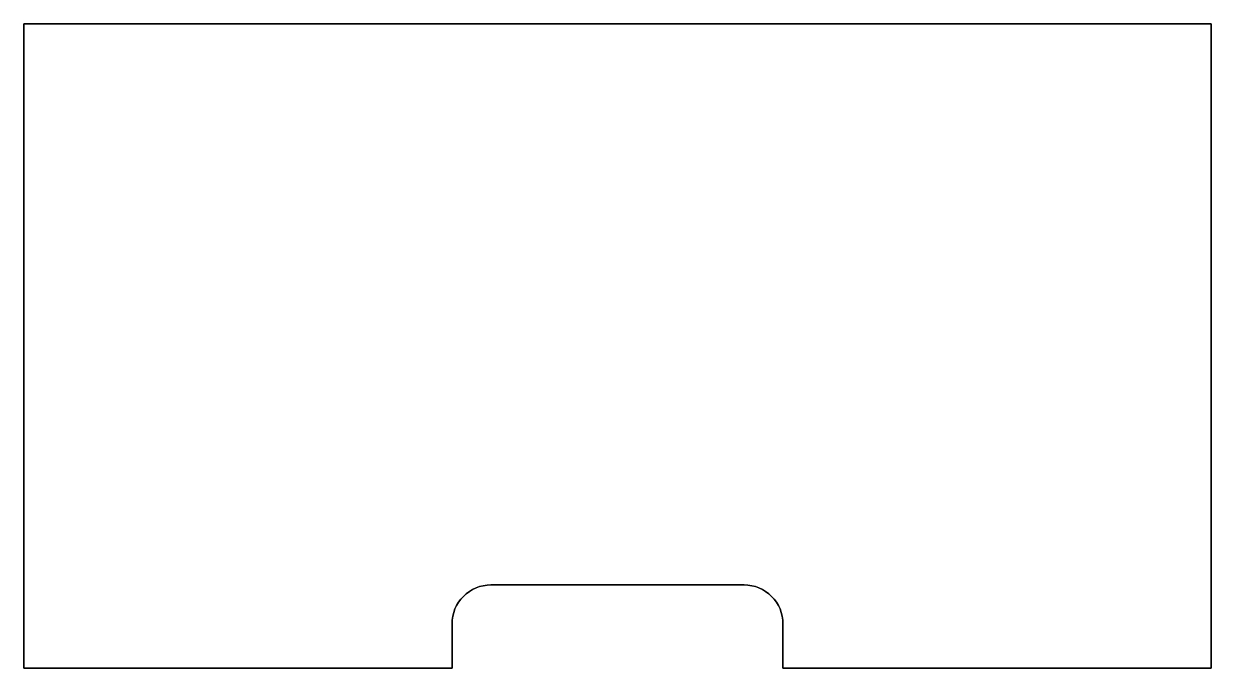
# Model space of a CAD drawing. Header units: millimetres. Extents: x -612 to -2, y -333 to -2.
import ezdxf

# ---------------------------------------------------------------- set-up
doc = ezdxf.new("R2010")
doc.units = ezdxf.units.MM
doc.layers.get('0').update_dxf_attribs({"linetype": 'CONTINUOUS'})

msp = doc.modelspace()

# ---------------------------------------------------------------- linework, layer by layer
for points in [[(-222, -310.21), (-222, -333), (-2, -333), (-2, -2), (-612, -2), (-612, -333), (-392, -333), (-392, -310.21, -0.414214), (-372, -290.21), (-242, -290.21, -0.414214)], [(-2, -333), (-222, -333), (-222, -310.21, 0.414214), (-242, -290.21), (-372, -290.21, 0.414214), (-392, -310.21), (-392, -333), (-612, -333), (-612, -2), (-2, -2)]]:
    msp.add_lwpolyline(points, format="xyb", close=True)

doc.saveas('drawing.dxf')
